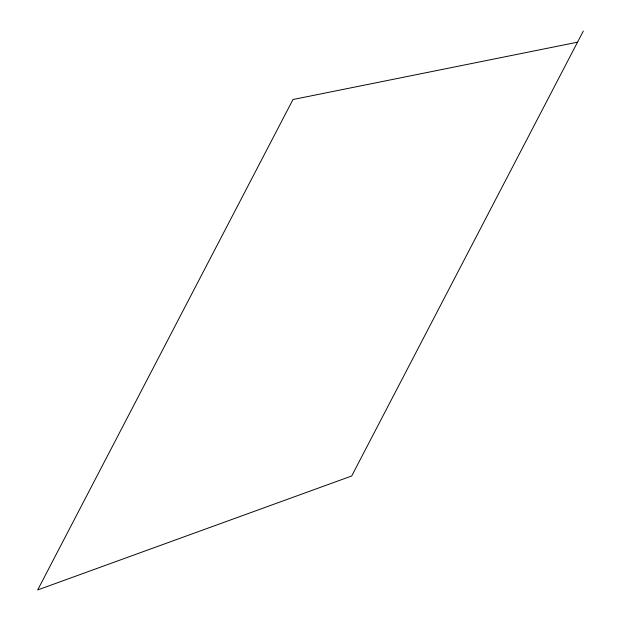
<?xml version="1.0" encoding="UTF-8"?>
<svg xmlns="http://www.w3.org/2000/svg" width="621" height="621" viewBox="0 0 621 621"><rect width="100%" height="100%" fill="white"/><g stroke="black" fill="none" stroke-linecap="round" stroke-linejoin="round"><path stroke-width="0.93" d="M583.321 31.05L351.696 475.989L37.679 589.95L292.98 99.523L577.522 42.189"/></g></svg>
